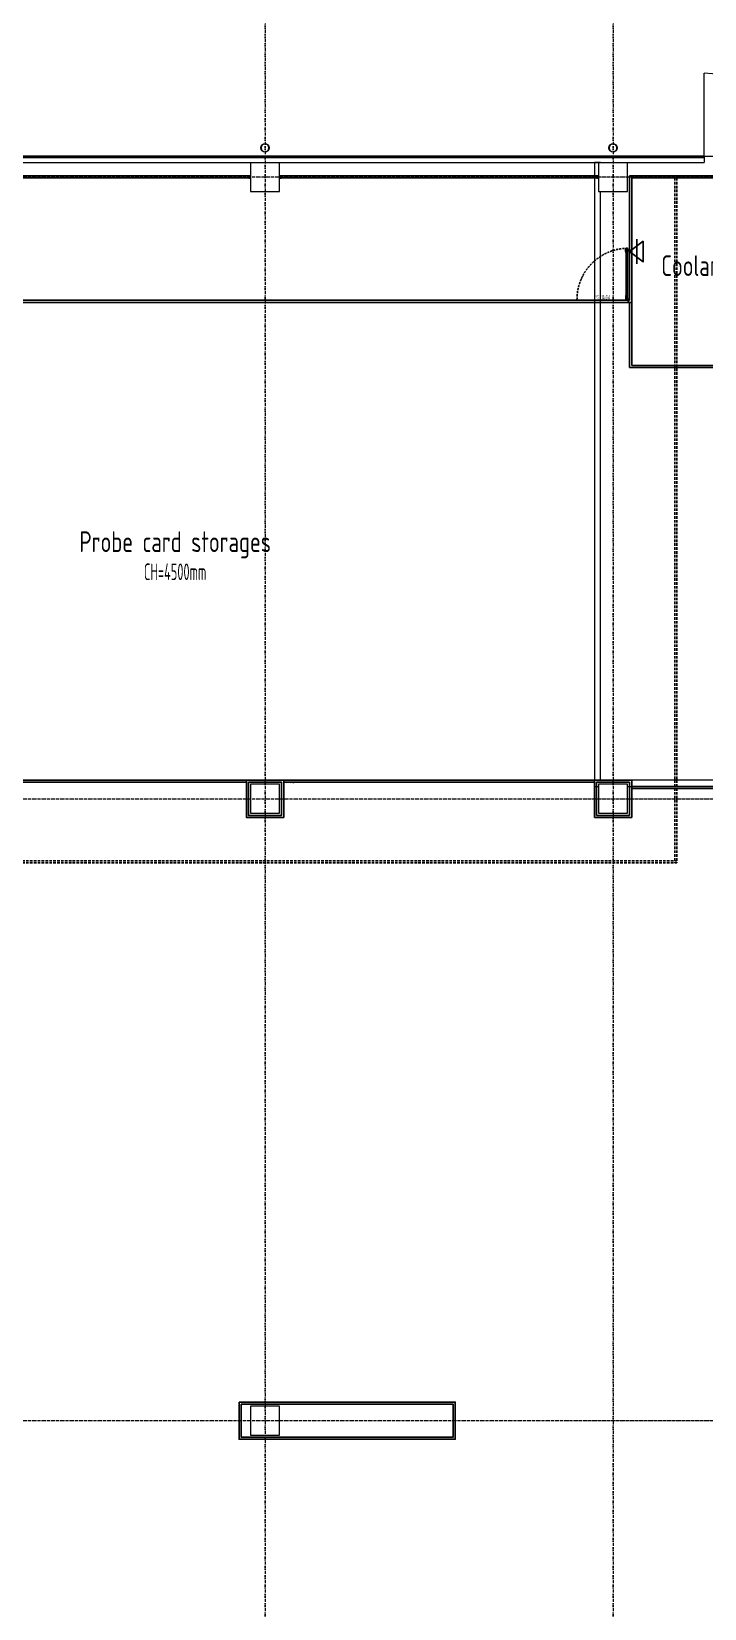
# Model space of a CAD drawing. Extents: x -32000 to 384674, y -29000 to 131250.
# Drawn here: x 221163 to 237407, y 55470 to 93507 of the extents above; entities that cross this region are included whole.
import ezdxf
from ezdxf.enums import TextEntityAlignment as Align

# ---------------------------------------------------------------- set-up
doc = ezdxf.new("R2010")
doc.units = 0
doc.header["$LTSCALE"] = 250
for name, pattern in [('H12PL3$0$JJP_三點線', [0.9, 0.3, -0.15, 0, -0.15, 0, -0.15, 0, -0.15]), ('XFDP30$0$HIDDEN', [0.3, 0.2, -0.1]), ('XFDP30$0$HIDDEN2', [0.1875, 0.125, -0.0625])]:
    doc.linetypes.add(name, pattern=pattern)
for name, color, linetype in [('H12PL3$0$A-OBJE-MEP', 252, 'Continuous'), ('H12PL3$0$A-WALL-EX', 252, 'Continuous'), ('H12PL3$0$A-WALL-IN', 252, 'Continuous'), ('H12PL3$0$Door', 252, 'Continuous'), ('H12PL3$0$S-COL', 252, 'Continuous'), ('H12PL3$0$S-GRID', 252, 'Continuous'), ('XFDP30$0$A-CR-TT2', 1, 'Continuous'), ('XFDP30$0$A-CR-TXT', 2, 'Continuous'), ('XFDP30$0$A-Door (50K)', 2, 'Continuous'), ('XFDP30$0$A-Partition-Col (50K)', 1, 'Continuous'), ('XFDP30$0$A-S-C1-800x1000-v (50K)', 87, 'Continuous'), ('XFDP30$0$A-W-P1S (50K)', 2, 'Continuous'), ('XFDP30$0$A-W-P1S (50K_Temporary)', 2, 'XFDP30$0$HIDDEN2'), ('XFDP30$0$A-W-P2D (50K)', 2, 'Continuous'), ('XFDP30$0$A-W-P2D_H-2.8m (50K)', 2, 'Continuous'), ('XFDP30$0$A-W-R1 (Rockwool) (50K)', 2, 'Continuous')]:
    doc.layers.add(name, color=color, linetype=linetype)
doc.styles.add('XFDP30$0$AA-TXT', font='isocp.shx', dxfattribs={"width": 0.8, "bigfont": 'china.shx'})

# ---------------------------------------------------------------- blocks, each defined once
blk = doc.blocks.new('XFDP30$0$AIR RETURN GRILLE-VD')
blk.add_line((-30.3, -17.7), (29.8, -17.7))
blk.add_lwpolyline([(0, 0), (-25, -32.6), (25, -32.6)], close=True)
blk = doc.blocks.new('XFDP30$0$TP1-50-Partition_Col-side')
blk.add_lwpolyline([(-2.5, -4), (-2.5, -3.9), (-2.6, -3.9), (-2.5, -3), (-2.5, -0.3), (-2.4, -0.2), (-0.7, -0.2), (-0.5, -0.2), (-0.1, -0.2), (0, -0.2), (0, -0.2), (0.5, -0.2), (0.6, -0.2), (2.4, -0.2), (2.5, -0.3), (2.5, -3), (2.6, -3.9), (2.5, -3.9), (2.5, -4), (2.7, -4), (2.7, 0), (-2.7, 0), (-2.7, -4)], close=True)
for points in [[(-1.6, -2.1), (-2.3, -2.1, 0.414213), (-2.4, -2.2), (-2.4, -3.6), (-2.5, -3.6), (-2.5, -2.2, -0.414213), (-2.3, -2), (-1.6, -2), (-1.6, -2.1)], [(1.6, -2.1), (2.3, -2.1, -0.414213), (2.4, -2.2), (2.4, -3.6), (2.5, -3.6), (2.5, -2.2, 0.414213), (2.3, -2), (1.6, -2), (1.6, -2.1)]]:
    blk.add_lwpolyline(points, format="xyb")
blk.add_lwpolyline([(2.2, -3.6), (-2.2, -3.6, -0.414214), (-2.3, -3.5), (-2.3, -2.6, -0.414214), (-2.2, -2.5), (-1.3, -2.5, 0.414214), (-1.1, -2.3), (-1.1, -2.2, 0.414214), (-1.3, -2.1), (-1.9, -2.1), (-1.9, -2.1), (-1.3, -2.1, -0.414214), (-1.2, -2.2), (-1.2, -2.3, -0.414214), (-1.3, -2.4), (-2.2, -2.4, 0.414214), (-2.4, -2.6), (-2.4, -3.5, 0.414214), (-2.2, -3.6), (2.2, -3.6, 0.414214), (2.4, -3.5), (2.4, -2.6, 0.414214), (2.2, -2.4), (1.3, -2.4, -0.414214), (1.2, -2.3), (1.2, -2.2, -0.414214), (1.3, -2.1), (1.9, -2.1), (1.9, -2.1), (1.3, -2.1, 0.414214), (1.1, -2.2), (1.1, -2.3, 0.414214), (1.3, -2.5), (2.2, -2.5, -0.414214), (2.3, -2.6), (2.3, -3.5, -0.414214)], format="xyb", close=True)
blk = doc.blocks.new('*U184')
blk.add_lwpolyline([(0, 0), (0, 7.5), (0.05, 7.5), (0.05, 0)], close=True)
at = {"color": 15, "style": 'XFDP30$0$AA-TXT', "width": 0.8}
for tag, p in [('編號', (0.035, 0.07)), ('高度', (0.065, 0.07))]:
    blk.add_attdef(tag, text='', height=0.025, rotation=90, dxfattribs=at).set_placement(p, align=Align.MIDDLE_LEFT)
blk = doc.blocks.new('XFDP30$0$GAD2205')
blk.add_lwpolyline([(0, 1), (0, 1), (-18, 1, -0.414214), (-18, 2), (-18, 3, -0.414214), (-18, 3), (-14, 3, 0.414214), (-13, 4), (-13, 4, 0.414214), (-14, 4), (-18, 4, -0.414214), (-18, 5), (-18, 12, -0.414214), (-18, 12), (-18, 12, 0.414214), (-18, 12), (-18, 14, 0.72636), (-19, 14), (-19, 13, 0.158507), (-19, 13), (-19, 0, 0.414214), (-19, 0), (19, 0, 0.414214), (19, 0), (19, 13, 0.158507), (19, 13), (19, 14, 0.72636), (18, 14), (18, 12, 0.414214), (18, 12, -0.414214), (18, 12), (18, 5, -0.414214), (18, 4), (14, 4, 0.414214), (13, 4), (13, 4, 0.414214), (14, 3), (18, 3, -0.414214), (18, 3), (18, 2, -0.414214), (18, 1), (0, 1)], format="xyb", close=True)
blk = doc.blocks.new('XFDP30$0$Door-S130a')
for p, q in [((8.8, 120.4), (8.8, 125.3)), ((8.8, 125.3), (9.6, 125.3)), ((9.6, 120.4), (8.8, 120.4)), ((9.6, 125.3), (9.6, 120.4))]:
    blk.add_line(p, q)
blk.add_lwpolyline([(4.8, 120.4), (4.8, 125.3), (4, 125.3), (4, 120.4)], close=True)
at = {"ltscale": 5}
for points in [[(8.8, 117.8), (8.8, 127.9), (4.8, 127.9), (4.8, 117.8)], [(5, 117.5), (5, 14.8), (5, 14.8), (5, 117.5)], [(8.6, 14.8), (8.5, 14.8), (8.5, 117.5), (8.6, 117.5)], [(8.8, 4.3), (8.8, 14.4), (4.8, 14.4), (4.8, 4.3)]]:
    blk.add_lwpolyline(points, close=True, dxfattribs=at)
blk.add_lwpolyline([(4.8, 117.9), (4.8, 116.7, 0.158507), (4.9, 116.7), (4.9, 116.5, 0.72636), (5, 116.6), (5, 116.7, 0.414214), (5, 116.7, -0.414214), (4.9, 116.8), (4.9, 117.5, -0.414214), (5, 117.5), (5.4, 117.5, 0.414214), (5.4, 117.5), (5.4, 117.6, 0.414214), (5.4, 117.6), (5, 117.6, -0.414214), (4.9, 117.6), (4.9, 117.8, -0.414214), (5, 117.8), (6.8, 117.8), (6.8, 117.8), (6.8, 117.8), (8.6, 117.8, -0.414214), (8.6, 117.8), (8.6, 117.6, -0.414214), (8.6, 117.6), (8.2, 117.6, 0.414214), (8.1, 117.6), (8.1, 117.5, 0.414214), (8.2, 117.5), (8.6, 117.5, -0.414214), (8.6, 117.5), (8.6, 116.8, -0.414214), (8.6, 116.7), (8.6, 116.7, 0.414214), (8.6, 116.7), (8.6, 116.6, 0.72636), (8.6, 116.5), (8.7, 116.7, 0.158507), (8.7, 116.7), (8.7, 117.9, 0.414214), (8.7, 117.9), (4.9, 117.9, 0.414214)], format="xyb", close=True, dxfattribs=at)
at = {"ltscale": 500}
for points in [[(3.2, -0.6), (3.2, 3.9), (3, 3.9), (3, -0.6)], [(8.5, 4.8), (4, 4.8), (4, 4.6), (8.5, 4.6)]]:
    blk.add_lwpolyline(points, close=True, dxfattribs=at)
at = {"linetype": 'XFDP30$0$HIDDEN', "ltscale": 0.1}
blk.add_arc((3.4, 4.4), 123.6, 0, 86.7594, dxfattribs=at)
at = {"ltscale": 500, "extrusion": (0, 0, -1)}
blk.add_ellipse((3.4, 4.4), major_axis=(-0.495, 0.495), ratio=1, start_param=5.497787, end_param=11.780972, dxfattribs=at)
at = {"ltscale": 5, "xscale": 0.1000000000058208, "yscale": 0.1000000000058208, "zscale": 0.1000000000058208}
blk.add_blockref('XFDP30$0$GAD2205', (6.8, 14.3), dxfattribs=at)
at = {"color": 9, "style": 'XFDP30$0$AA-TXT', "width": 0.45}
blk.add_attdef('130X240', text='', height=10, dxfattribs=at).set_placement((65, 10), align=Align.MIDDLE_CENTER)
blk = doc.blocks.new('XFDP30')
at = {"layer": 'XFDP30$0$A-W-P1S (50K)'}
for p, q in [((235600, 90025), (235600, 87025)), ((243101, 90025, 0), (235600, 90025)), ((235650, 89975), (235650, 86975)), ((243051, 89975, 0), (235650, 89975)), ((235600, 87025), (197075, 87025, 0)), ((235650, 86975), (197125, 86975, 0)), ((234750, 75450), (235650, 75450)), ((234750, 74550), (234750, 75450)), ((234800, 75400), (235600, 75400)), ((234800, 74600), (234800, 75400)), ((235600, 75400), (235600, 74600)), ((235650, 75450), (235650, 74550)), ((235600, 74600), (234800, 74600)), ((235650, 74550), (234750, 74550))]:
    blk.add_line(p, q, dxfattribs=at)
for points in [[(226350, 75450), (227250, 75450), (227250, 74550), (226350, 74550)], [(226400, 75400), (227200, 75400), (227200, 74600), (226400, 74600)], [(226175, 60450), (231390, 60450), (231390, 59550), (226175, 59550)], [(226225, 60400), (231340, 60400), (231340, 59600), (226225, 59600)]]:
    blk.add_lwpolyline(points, close=True, dxfattribs=at)
at = {"layer": 'XFDP30$0$A-W-P1S (50K_Temporary)', "ltscale": 2}
for p, q in [((236692, 89975, 0), (236692, 73453, 0)), ((236742, 89975, 0), (236742, 73453, 0)), ((192625, 73503, 0), (236742, 73503, 0)), ((192625, 73453, 0), (236742, 73453))]:
    blk.add_line(p, q, dxfattribs=at)
at = {"layer": 'XFDP30$0$A-W-P2D (50K)'}
for p, q in [((235600, 85400, 0), (235600, 86975)), ((235650, 85450, 0), (235650, 86975)), ((235600, 85400, 0), (240500, 85400, 0)), ((235650, 85450, 0), (240500, 85450, 0)), ((240450, 75300, 0), (235650, 75300)), ((240500, 75250, 0), (235650, 75250))]:
    blk.add_line(p, q, dxfattribs=at)
at = {"layer": 'XFDP30$0$A-W-R1 (Rockwool) (50K)'}
for p, q in [((226450, 90025, 0), (218750, 90025, 0)), ((226450, 89975, 0), (218750, 89975, 0)), ((227150, 90025, 0), (234850, 90025, 0)), ((227150, 89975, 0), (234850, 89975, 0))]:
    blk.add_line(p, q, dxfattribs=at)
at = {"layer": 'XFDP30$0$A-Door (50K)'}
ref = blk.add_blockref('XFDP30$0$Door-S130a', (235600, 87000, 0), dxfattribs=dict(at, xscale=-10, yscale=10, zscale=10))
ref.add_attrib('130X240', 'MS_130x240', dxfattribs={"layer": '0', "color": 9, "height": 100, "style": 'XFDP30$0$AA-TXT', "width": 0.45}).set_placement((234950, 87100, 0), align=Align.MIDDLE_CENTER)
at = {"layer": 'XFDP30$0$A-Partition-Col (50K)', "yscale": 10, "zscale": 10}
for p, xscale, rotation in [((226450, 90000, 0), -10, 270), ((227150, 90000, 0), 10, 90), ((234850, 90000), -10, 270)]:
    blk.add_blockref('XFDP30$0$TP1-50-Partition_Col-side', p, dxfattribs=dict(at, xscale=xscale, rotation=rotation))
at = {"layer": 'XFDP30$0$A-S-C1-800x1000-v (50K)', "xscale": -10, "yscale": 10, "zscale": 10, "rotation": 90}
blk.add_blockref('XFDP30$0$AIR RETURN GRILLE-VD', (235600, 88200), dxfattribs=at)
at = {"layer": 'XFDP30$0$A-W-P2D_H-2.8m (50K)'}
ref = blk.add_blockref('*U184', (218850, 75450), dxfattribs=dict(at, xscale=1000, yscale=1000, zscale=1000, rotation=270))
ref.add_attrib('高度', 'WALL H=2.8m', dxfattribs={"layer": '0', "color": 15, "height": 25, "style": 'XFDP30$0$AA-TXT', "width": 0.8}).set_placement((218920, 75385), align=Align.MIDDLE_LEFT)
ref = blk.add_blockref('*U184', (227250, 75450), dxfattribs=dict(at, xscale=1000, yscale=1000, zscale=1000, rotation=270))
ref.add_attrib('高度', 'WALL H=2.8m', dxfattribs={"layer": '0', "color": 15, "height": 25, "style": 'XFDP30$0$AA-TXT', "width": 0.8}).set_placement((227320, 75385), align=Align.MIDDLE_LEFT)
at = {"layer": 'XFDP30$0$A-CR-TT2', "style": 'XFDP30$0$AA-TXT', "width": 0.6}
blk.add_text('CH=4500mm', height=400, dxfattribs=at).set_placement((224630, 80476), align=Align.MIDDLE)
at = {"layer": 'XFDP30$0$A-CR-TXT', "style": 'XFDP30$0$AA-TXT', "width": 0.8}
for s, p in [('Coolant Storage', (238145, 87786)), ('Probe card storages', (224630, 81126))]:
    blk.add_text(s, height=500, dxfattribs=at).set_placement(p, align=Align.MIDDLE)
blk = doc.blocks.new('H12PL3')
at = {"layer": 'H12PL3$0$A-OBJE-MEP', "lineweight": 0, "flags": 128}
for points in [[(226895, 90700, 1), (226705, 90700, 1)], [(235295, 90700, 1), (235105, 90700, 1)]]:
    blk.add_lwpolyline(points, format="xyb", close=True, dxfattribs=at)
at = {"layer": 'H12PL3$0$A-OBJE-MEP', "lineweight": 0}
for centre in [(226800, 90700), (235200, 90700)]:
    blk.add_circle(centre, 100, dxfattribs=at)
at = {"layer": 'H12PL3$0$A-WALL-EX', "lineweight": 0}
for p, q in [((157400, 90465), (237400, 90465)), ((237400, 90500), (237400, 90465)), ((237400, 90465), (237400, 90385)), ((237400, 90385), (237400, 90350))]:
    blk.add_line(p, q, dxfattribs=at)
at = {"layer": 'H12PL3$0$A-WALL-EX', "lineweight": 0, "flags": 128}
for points in [[(151700, 90500), (243600, 90500)], [(157380, 90500), (237360, 90500)], [(157380, 90500), (237360, 90500)], [(157380, 90500), (237360, 90500)], [(157380, 90500), (237360, 90500)], [(237400, 90500), (157400, 90500)], [(157400, 90350), (237400, 90350)]]:
    blk.add_lwpolyline(points, dxfattribs=at)
at = {"layer": 'H12PL3$0$A-WALL-IN', "lineweight": 0, "flags": 128}
for points in [[(234900, 90350), (234750, 90350)], [(234750, 90350), (234750, 75450)], [(234900, 75450), (234900, 89650)], [(234750, 75300), (234750, 75450)], [(243150, 75450), (234900, 75450)], [(234750, 75300), (234850, 75300)], [(235550, 75300), (243150, 75300)]]:
    blk.add_lwpolyline(points, dxfattribs=at)
at = {"layer": 'H12PL3$0$Door', "lineweight": 0}
for p, q in [((237400, 90500), (237400, 92500)), ((237400, 90500), (237400, 90465)), ((237400, 90500), (237400, 90465)), ((237400, 90465), (237400, 90385)), ((237400, 90465), (237400, 90385)), ((237400, 90385), (237400, 90350))]:
    blk.add_line(p, q, dxfattribs=at)
blk.add_arc((237400, 90500), 2000, 0, 90, dxfattribs=at)
at = {"layer": 'H12PL3$0$S-COL', "lineweight": 0, "flags": 128}
for points in [[(226450, 90350), (226450, 89650), (227150, 89650), (227150, 90350)], [(234850, 90350), (234850, 89650), (235550, 89650), (235550, 90350)]]:
    blk.add_lwpolyline(points, dxfattribs=at)
for points in [[(226450, 74650), (227150, 74650), (227150, 75350), (226450, 75350)], [(234850, 74650), (235550, 74650), (235550, 75350), (234850, 75350)], [(226450, 59650), (227150, 59650), (227150, 60350), (226450, 60350)]]:
    blk.add_lwpolyline(points, close=True, dxfattribs=at)
at = {"layer": 'H12PL3$0$S-GRID', "linetype": 'H12PL3$0$JJP_三點線', "lineweight": 0}
for p, q in [((226800, 128250), (226800, -28000)), ((235200, 128250), (235200, -28000)), ((-29000, 90000), (289600, 90000)), ((-29000, 75000), (289600, 75000)), ((-29000, 60000), (289600, 60000))]:
    blk.add_line(p, q, dxfattribs=at)
blk.add_blockref('XFDP30', (0, 0))

msp = doc.modelspace()

# ---------------------------------------------------------------- block references
msp.add_blockref('H12PL3', (0, 0))

doc.saveas('drawing.dxf')
